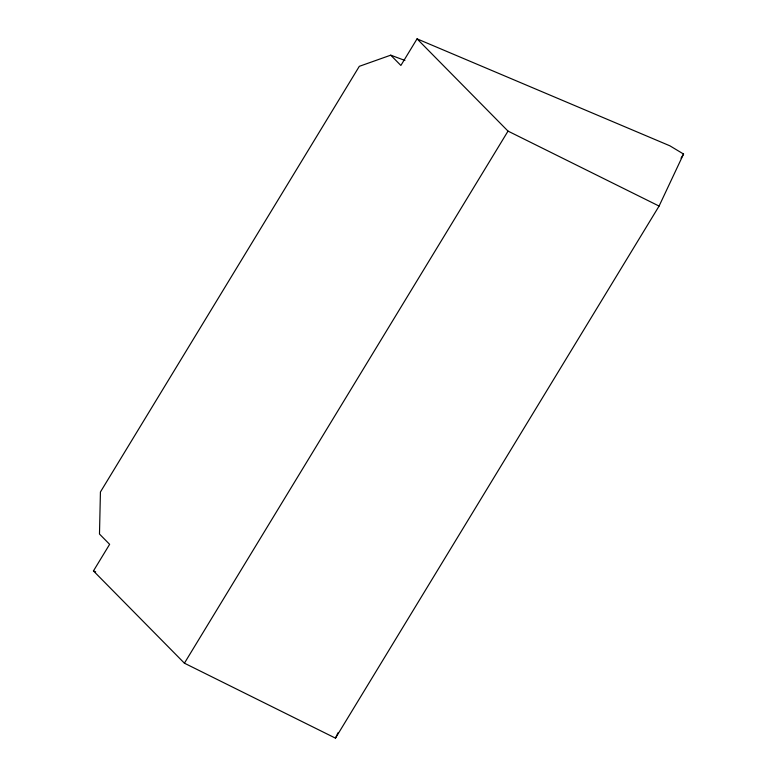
<?xml version="1.0" encoding="UTF-8"?>
<svg xmlns="http://www.w3.org/2000/svg" width="777" height="777" viewBox="0 0 777 777"><rect width="100%" height="100%" fill="white"/><g stroke="black" fill="none" stroke-linecap="round" stroke-linejoin="round"><path stroke-width="1.17" d="M404.914 60.441L390.734 55.167L359.314 66.327L100.427 491.987L99.485 534.042L109.625 544.327L93.444 570.93L184.411 663.189L335.47 738.15L338.024 732.73M335.47 738.15L659.081 206.07L683.556 154.04L669.881 145.814L417.055 38.85L400.874 65.453L390.734 55.167M184.411 663.189L508.022 131.109L417.055 38.85M681.031 158.187L683.556 154.04M93.444 570.93L95.668 571.872M508.022 131.109L659.081 206.07"/></g></svg>
